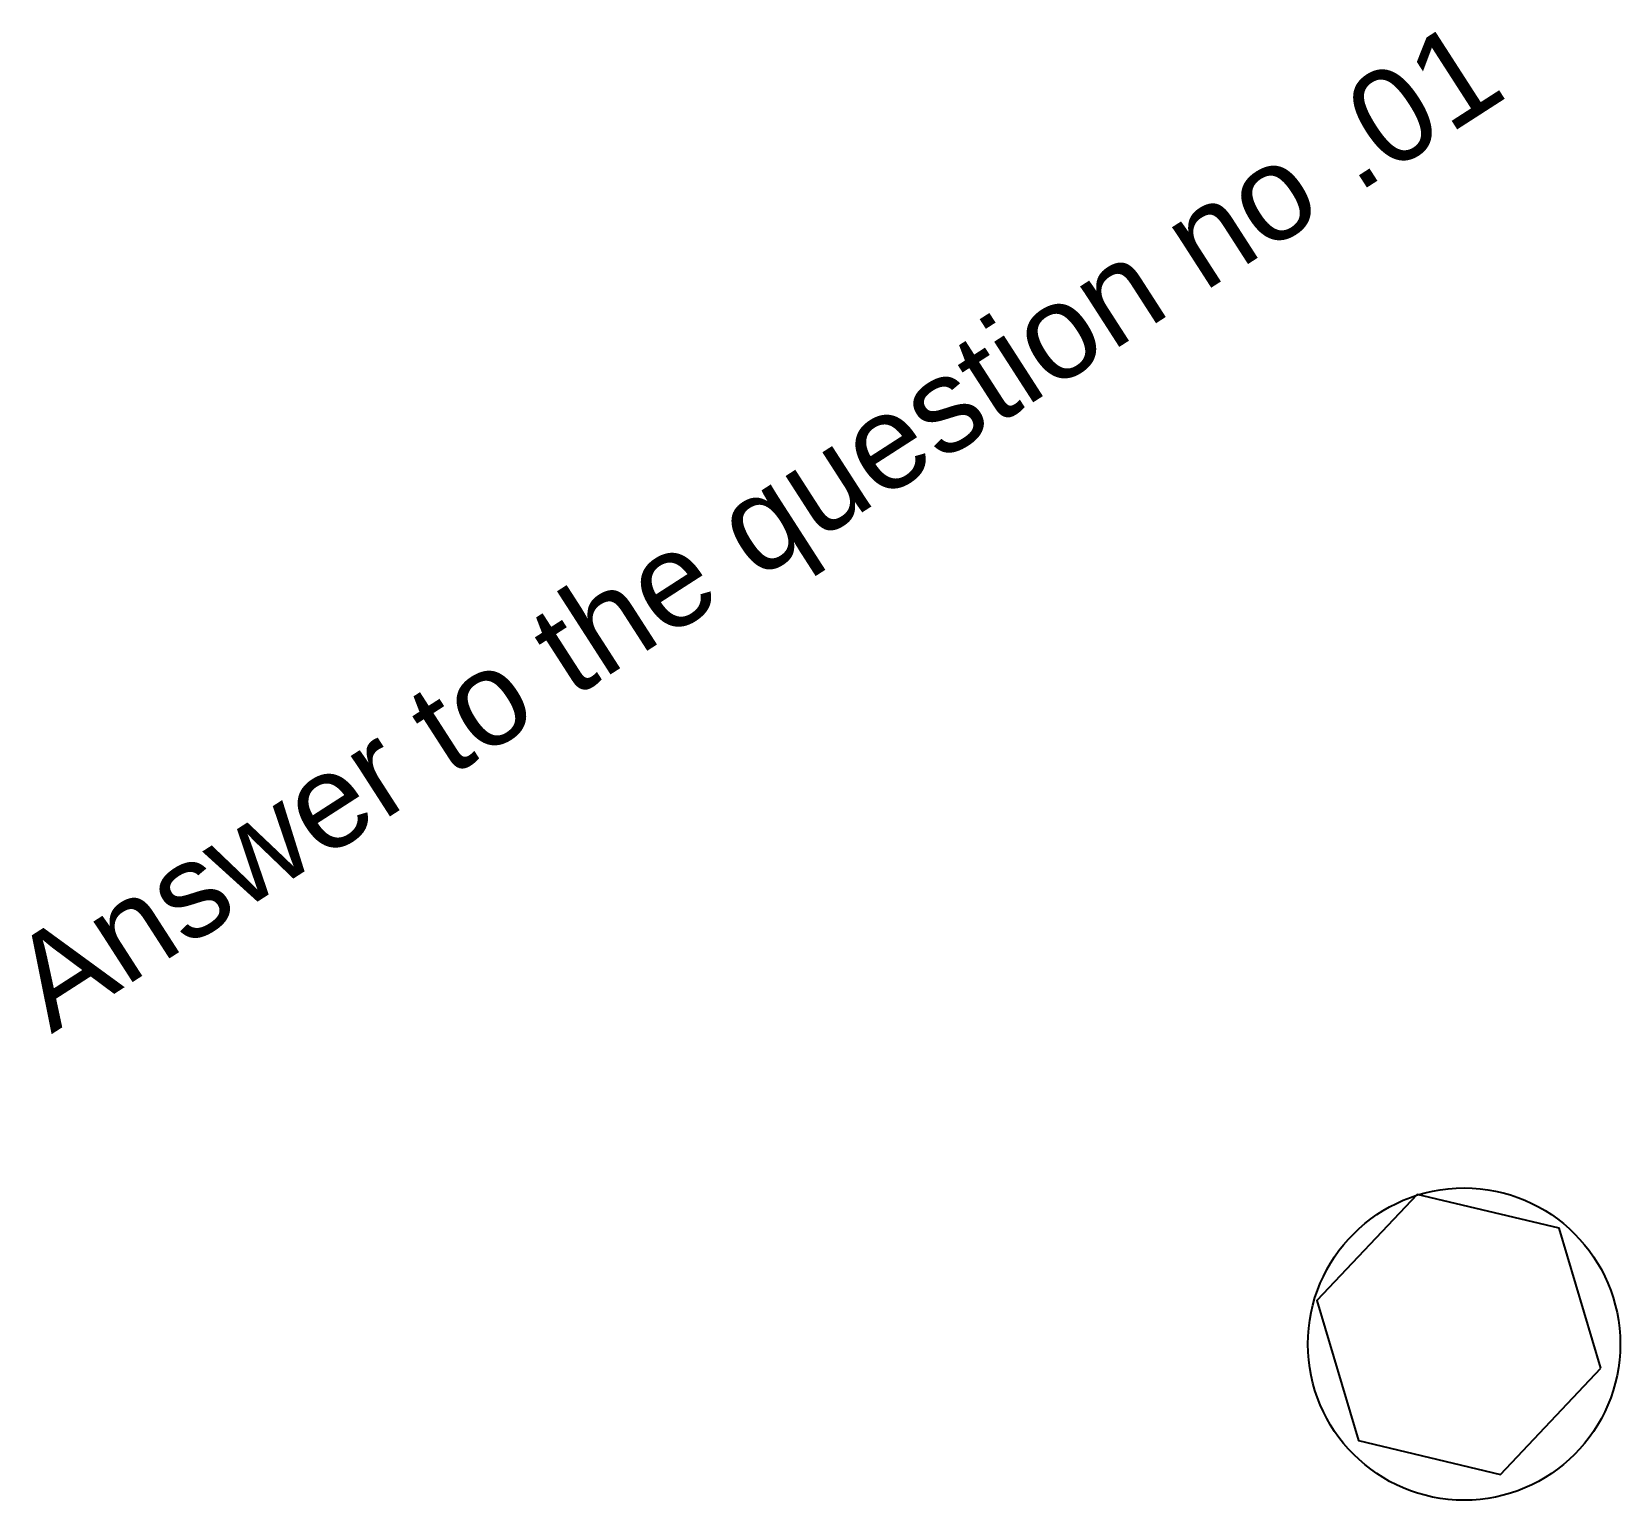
# Model space of a CAD drawing. Header units: centimetres. Extents: x -22.3 to 15.2, y 13.8 to 48.4.
import ezdxf

# ---------------------------------------------------------------- set-up
doc = ezdxf.new("R2010")
doc.units = ezdxf.units.CM
doc.header["$MEASUREMENT"] = 0
doc.styles.get("Standard").update_dxf_attribs({"font": 'arial.ttf'})

msp = doc.modelspace()

# ---------------------------------------------------------------- linework, layer by layer
msp.add_lwpolyline([(14.722, 16.886), (13.74, 20.185), (10.391, 20.983), (8.026, 18.483), (9.009, 15.184), (12.357, 14.385)], close=True)
msp.add_circle((11.499, 17.457), 3.68)

# ---------------------------------------------------------------- texts
msp.add_text('Answer to the question no .01', height=2.21242, rotation=32.7718).set_placement((-21.797, 24.757))

doc.saveas('drawing.dxf')
